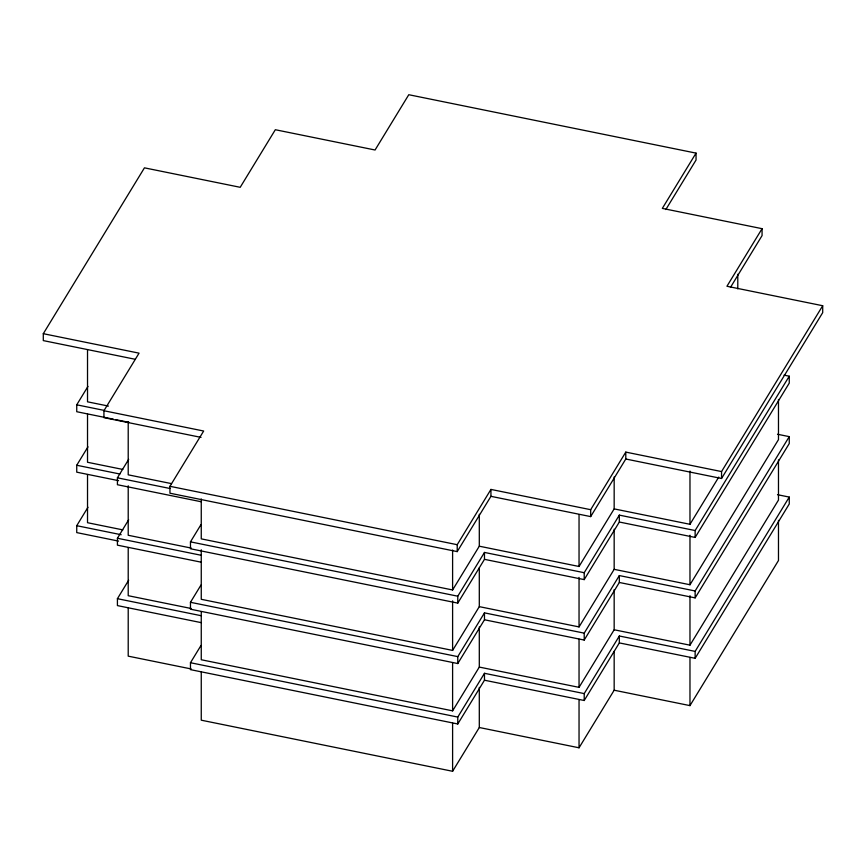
<?xml version="1.0" encoding="UTF-8"?>
<svg xmlns="http://www.w3.org/2000/svg" width="866" height="866" viewBox="0 0 866 866"><rect width="100%" height="100%" fill="white"/><g stroke="black" fill="none" stroke-linecap="round" stroke-linejoin="round"><path stroke-width="1.3" d="M135.118 359.26L43.3 340.598L43.3 333.691L144.449 167.842L240.207 187.305L275.323 129.727L375.065 150.002L408.784 94.719L696.048 153.12L696.048 160.026L665.835 209.55M113.327 419.166L76.738 411.718L76.738 404.812L87.975 386.388M201.031 437.384L103.931 417.65L103.931 410.744L139.058 353.155L43.3 333.691M118.555 480.662L76.738 472.165L76.738 465.248L87.975 446.824M118.555 541.098L76.738 532.601L76.738 525.694L87.975 507.26M201.41 501.793L117.419 484.722L117.419 477.815L128.655 459.381M201.41 562.229L117.419 545.158L117.419 538.251L128.655 519.817M696.048 153.12L662.328 208.392L762.069 228.678L726.942 286.256L822.7 305.73L721.551 471.569L625.793 452.106L590.677 509.695L490.935 489.42L490.935 496.326L457.216 551.61L169.953 493.209L169.953 486.302L203.672 431.019L103.931 410.744M201.41 622.676L117.419 605.594L117.419 598.687L128.655 580.263M784.033 375.14L789.262 376.201L695.138 530.533L619.331 515.118L584.214 572.707L484.473 552.432L484.473 559.339L457.778 603.104L190.466 548.763L190.466 541.856L201.009 524.58M777.506 434.245L789.262 436.637L695.138 590.969L619.331 575.565L584.214 633.143L484.473 612.868L484.473 619.775L457.778 663.54L190.466 609.199L190.466 602.292L201.009 585.015M777.506 494.692L789.262 497.084L695.138 651.405L619.331 636.001L584.214 693.59L484.473 673.304L484.473 680.211L457.778 723.976L190.466 669.635L190.466 662.728L201.009 645.451M457.216 551.61L457.216 544.703L490.935 489.42M201.258 498.935L201.258 538.869L452.604 589.962L479.299 546.197L479.299 514.252M457.778 603.104L457.778 596.198L484.473 552.432M201.258 549.791L201.258 599.304L452.604 650.409L479.299 606.644L479.299 567.825M457.778 663.54L457.778 656.634L484.473 612.868M201.258 611.569L201.258 659.751L452.604 710.845L479.299 667.08L479.299 626.93M457.778 723.976L457.778 717.07L484.473 673.304M490.935 496.326L590.677 516.601L625.793 459.012L625.793 452.106M730.46 287.415L762.069 235.584L762.069 228.678M201.258 672.005L201.258 720.187L452.604 771.281L479.299 727.516L479.299 687.366M479.299 546.197L579.04 566.483L614.167 508.894L614.167 476.95M484.473 559.339L584.214 579.614L619.331 522.025L619.331 515.118M479.299 606.644L579.04 626.919L614.167 569.33L614.167 529.18M484.473 619.775L584.214 640.05L619.331 582.472L619.331 575.565M479.299 667.08L579.04 687.355L614.167 629.766L614.167 589.627M614.167 508.894L689.975 524.298L718.769 477.079M484.473 680.211L584.214 700.497L619.331 642.908L619.331 636.001M625.793 459.012L721.551 478.487L822.7 312.637L822.7 305.73M619.331 522.025L695.138 537.44L789.262 383.108L789.262 376.201M479.299 727.516L579.04 747.791L614.167 690.213L614.167 651.394M614.167 569.33L689.975 584.745L778.48 439.625L778.48 399.475M619.331 582.472L695.138 597.876L789.262 443.544L789.262 436.637M614.167 629.766L689.975 645.181L778.48 500.061L778.48 459.911M619.331 642.908L695.138 658.322L789.262 503.99L789.262 497.084M614.167 690.213L689.975 705.617L778.48 560.508L778.48 520.358M108.434 406.078L87.52 401.824L87.52 349.918M76.738 404.812L104.18 410.397M115.947 419.696L129.012 422.348M122.81 469.437L87.52 462.271L87.52 414.089M171.511 483.629L128.211 474.828L128.211 421.58M76.738 465.248L119.865 474.016M169.953 486.302L457.216 544.703M117.419 477.815L169.909 488.478M190.466 541.856L457.778 596.198M122.81 529.884L87.52 522.707L87.52 474.525M191.202 548.07L128.211 535.264L128.211 485.75M76.738 525.694L121.175 534.723M117.419 538.251L201.41 555.322M190.466 602.292L457.778 656.634M191.202 608.506L128.211 595.7L128.211 547.529M117.419 598.687L201.41 615.758M190.466 662.728L457.778 717.07M191.202 668.953L128.211 656.147L128.211 607.964M737.789 274.241L737.789 288.887M721.551 471.569L721.551 478.487M695.138 530.533L695.138 537.44M695.138 590.969L695.138 597.876M695.138 651.405L695.138 658.322M689.975 471.061L689.975 524.298M689.975 535.22L689.975 584.745M689.975 595.667L689.975 645.181M689.975 657.446L689.975 705.617M590.677 509.695L590.677 516.601M584.214 572.707L584.214 579.614M584.214 633.143L584.214 640.05M584.214 693.59L584.214 700.497M579.04 514.566L579.04 566.483M579.04 577.405L579.04 626.919M579.04 639.173L579.04 687.355M579.04 699.62L579.04 747.791M452.604 550.029L452.604 589.962M452.604 600.885L452.604 650.409M452.604 662.663L452.604 710.845M452.604 723.11L452.604 771.281"/></g></svg>
